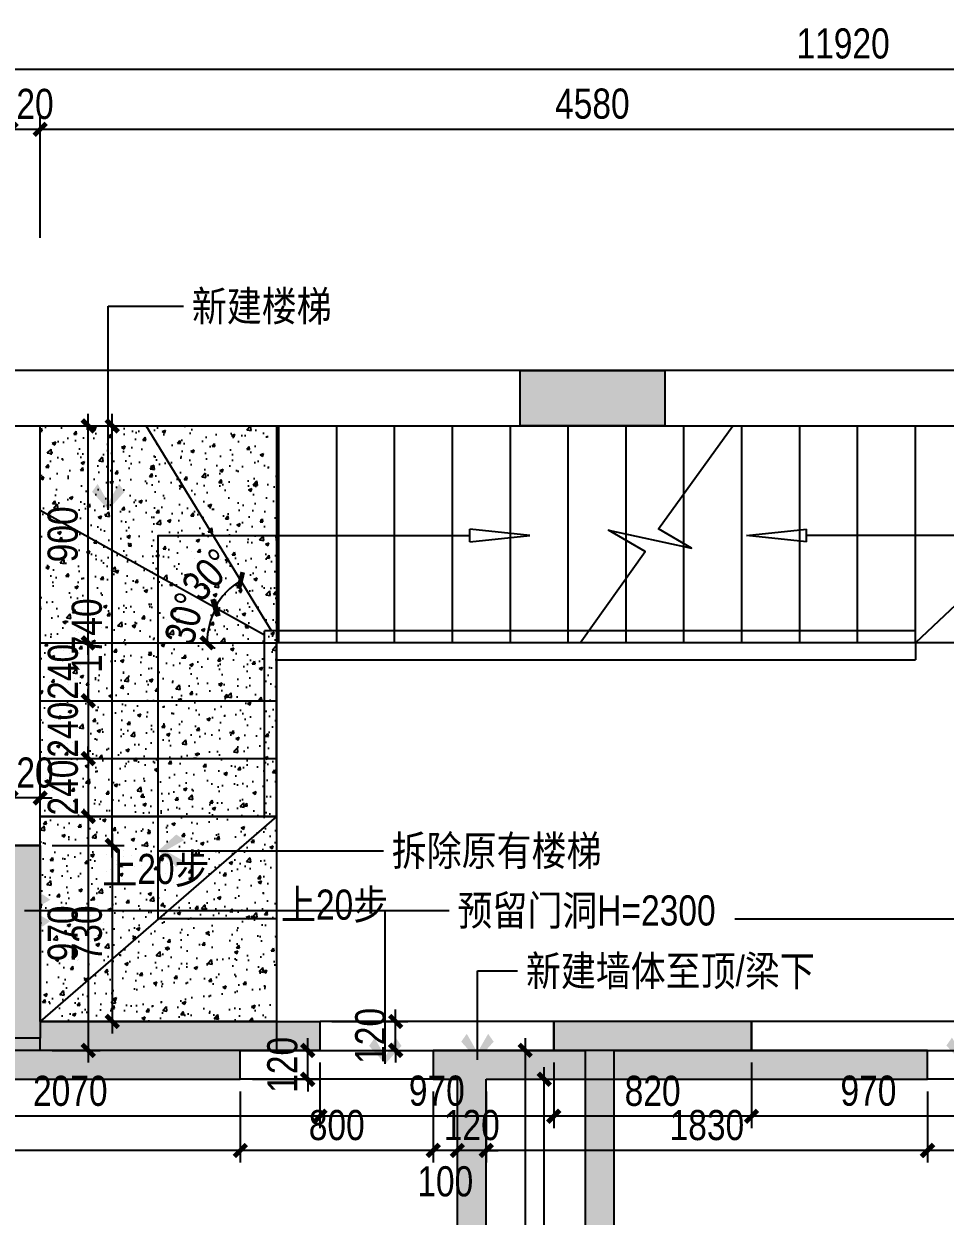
# Model space of a CAD drawing. Extents: x 160245 to 405305, y -111140 to 232735.
# Drawn here: x 370500 to 374321, y 79733 to 84678 of the extents above; entities that cross this region are included whole.
import ezdxf

# ---------------------------------------------------------------- set-up
doc = ezdxf.new("R2010")
doc.units = 0
doc.header["$LTSCALE"] = 10
doc.header["$MEASUREMENT"] = 0
doc.linetypes.add('DASH', pattern=[0.35, 0.25, -0.1])
doc.layers.get('Defpoints').update_dxf_attribs({"color": 229})
for name, color, linetype in [('P-N wall 新建隔墙', 241, 'Continuous'), ('P-N wall 新建隔墙2', 241, 'Continuous'), ('P-O wall 原始墙体', 245, 'Continuous'), ('P-O wall 拆除墙体', 245, 'Continuous'), ('P-o 原建筑尺寸', 8, 'Continuous'), ('P-Stair 楼梯（原建筑设备）', 159, 'Continuous')]:
    doc.layers.add(name, color=color, linetype=linetype)
doc.styles.add('PDC DIM', font='PMingLiU-ExtB.ttf', dxfattribs={"width": 0.85})
doc.dimstyles.new('PDC-A2', dxfattribs={"dimscale": 0, "dimtxt": 2.5, "dimasz": 1, "dimexe": 1, "dimexo": 1, "dimgap": 0.7, "dimtad": 1, "dimdec": 0, "dimtxsty": 'PDC DIM', "dimblk": 'ARCHTICK', "dimcen": 1, "dimdle": 1, "dimclrd": 8, "dimclre": 8, "dimclrt": 9, "dimadec": 0, "dimazin": 0, "dimtfac": 1, "dimtdec": 0, "dimtix": 1, "dimtmove": 2, "dimatfit": 3, "dimldrblk": 'PDC A2 T R', "dimfxl": 10, "dimfxlon": 1, "dimarcsym": 0})
pattern_1 = [(50, (9438.61, 385738.77), (143.452037, -12.550427), [15, -165]), (355, (9438.61, 385738.77), (-27.750267, 150.438427), [12, -132]), (100.451444, (9450.57, 385737.73), (115.70177, 137.888), [12.74804, -140.228422]), (46.1842, (9438.61, 385778.77), (213.448266, -33.103856), [22.5, -247.5]), (96.635635, (9456.4, 385776.01), (186.93239, 194.82372), [19.12207, -210.34275]), (351.184164, (9438.61, 385778.77), (186.93239, 194.82372), [18, -198]), (21, (9458.61, 385768.77), (119.38141, -80.523778), [15, -165]), (326, (9458.61, 385768.77), (48.663066, 145.03001), [12, -132]), (71.451445, (9468.56, 385762.06), (168.044475, 64.50623), [12.74804, -140.228422]), (37.5, (9438.613, 385738.773), (2.431971, 66.578771), [0, -130.4, 0, -134, 0, -132.5]), (7.5, (9438.61, 385738.77), (52.613907, 78.882342), [0, -76.4, 0, -127.4, 0, -50.5]), (327.5, (9394.013, 385738.773), (106.764487, -4.5109743), [0, -50, 0, -156, 0, -207]), (317.5, (9374.01, 385738.77), (116.637234, 20.020996), [0, -65, 0, -103.6, 0, -147])]

# ---------------------------------------------------------------- blocks, each defined once
blk = doc.blocks.new('ggf')
for p, q in [((-151815.7, -293348.9), (-151841.7, -293598.4)), ((-151789.7, -293598.4), (-151815.7, -293348.9)), ((-151789.7, -293598.4), (-151841.7, -293598.4))]:
    blk.add_line(p, q)
blk = doc.blocks.new('_ArchTick')
at = {"color": 0, "linetype": 'ByBlock', "const_width": 0.4}
blk.add_lwpolyline([(-0.5, -0.5), (0.5, 0.5)], dxfattribs=at)
blk = doc.blocks.new('*D1573')
at = {"layer": 'Defpoints', "color": 0}
for p in [(379858.1, 84490.4), (367938.1, 83740.4), (379858.1, 83740.4)]:
    blk.add_point(p, dxfattribs=at)
at = {"layer": 'P-o 原建筑尺寸', "color": 8, "lineweight": -2}
for p, q in [((367938.1, 83990.4), (367938.1, 84540.4)), ((379858.1, 83990.4), (379858.1, 84540.4)), ((367888.1, 84490.4), (379908.1, 84490.4))]:
    blk.add_line(p, q, dxfattribs=at)
at = {"layer": 'P-o 原建筑尺寸', "color": 8, "lineweight": -2, "xscale": 50, "yscale": 50, "zscale": 50, "rotation": 180}
blk.add_blockref('_ArchTick', (367938.1, 84490.4), dxfattribs=at)
at = {"layer": 'P-o 原建筑尺寸', "color": 8, "lineweight": -2, "xscale": 50, "yscale": 50, "zscale": 50}
blk.add_blockref('_ArchTick', (379858.1, 84490.4), dxfattribs=at)
at = {"layer": 'P-o 原建筑尺寸', "color": 9, "insert": (373898.1, 84595.8), "char_height": 125, "attachment_point": 5, "style": 'PDC DIM'}
blk.add_mtext('11920', dxfattribs=at)
blk = doc.blocks.new('PDC A2 T R')
at = {"color": 0, "linetype": 'ByBlock'}
blk.add_line((0, 0), (-2, 0), dxfattribs=at)
for points in [[(-2.147, 0.886), (-1.491, 1.345), (-0.6, 0), (0, 0)], [(-2.147, -0.886), (-1.491, -1.345), (-0.6, 0), (0, 0)]]:
    blk.add_solid(points, dxfattribs=at)
blk = doc.blocks.new('*D1588')
at = {"layer": 'Defpoints', "color": 0}
for p in [(375148.1, 84240.4), (370568.1, 83740.4), (375148.1, 83740.4)]:
    blk.add_point(p, dxfattribs=at)
at = {"layer": 'P-o 原建筑尺寸', "color": 8, "lineweight": -2}
for p, q in [((370568.1, 83790.4), (370568.1, 84290.4)), ((375148.1, 83790.4), (375148.1, 84290.4)), ((370518.1, 84240.4), (375198.1, 84240.4))]:
    blk.add_line(p, q, dxfattribs=at)
at = {"layer": 'P-o 原建筑尺寸', "color": 8, "lineweight": -2, "xscale": 50, "yscale": 50, "zscale": 50, "rotation": 180}
blk.add_blockref('_ArchTick', (370568.1, 84240.4), dxfattribs=at)
at = {"layer": 'P-o 原建筑尺寸', "color": 8, "lineweight": -2, "xscale": 50, "yscale": 50, "zscale": 50}
blk.add_blockref('_ArchTick', (375148.1, 84240.4), dxfattribs=at)
at = {"layer": 'P-o 原建筑尺寸', "color": 9, "insert": (372858.1, 84346.2), "char_height": 125, "attachment_point": 5, "style": 'PDC DIM'}
blk.add_mtext('4580', dxfattribs=at)
blk = doc.blocks.new('*D1589')
at = {"layer": 'Defpoints', "color": 0}
for p in [(370568.1, 84240.4), (370448.1, 83740.4), (370568.1, 83740.4)]:
    blk.add_point(p, dxfattribs=at)
at = {"layer": 'P-o 原建筑尺寸', "color": 8, "lineweight": -2}
for p, q in [((370448.1, 83790.4), (370448.1, 84290.4)), ((370568.1, 83790.4), (370568.1, 84290.4)), ((370448.1, 84240.4), (370398.1, 84240.4)), ((370448.1, 84240.4), (370568.1, 84240.4)), ((370568.1, 84240.4), (370618.1, 84240.4))]:
    blk.add_line(p, q, dxfattribs=at)
at = {"layer": 'P-o 原建筑尺寸', "color": 8, "lineweight": -2, "xscale": 50, "yscale": 50, "zscale": 50}
blk.add_blockref('_ArchTick', (370448.1, 84240.4), dxfattribs=at)
at = {"layer": 'P-o 原建筑尺寸', "color": 8, "lineweight": -2, "xscale": 50, "yscale": 50, "zscale": 50, "rotation": 180}
blk.add_blockref('_ArchTick', (370568.1, 84240.4), dxfattribs=at)
at = {"layer": 'P-o 原建筑尺寸', "color": 9, "insert": (370508.1, 84345), "char_height": 125, "attachment_point": 5, "style": 'PDC DIM'}
blk.add_mtext('120', dxfattribs=at)
blk = doc.blocks.new('*D1647')
at = {"layer": 'Defpoints', "color": 0}
for p in [(370568.1, 83010.4), (370866.9, 83010.4), (370568.1, 81270.4)]:
    blk.add_point(p, dxfattribs=at)
at = {"layer": 'P-O wall 拆除墙体', "color": 8, "lineweight": -2}
for p, q in [((370866.9, 81220.4), (370866.9, 83060.4)), ((370618.1, 83010.4), (370916.9, 83010.4)), ((370618.1, 81270.4), (370916.9, 81270.4))]:
    blk.add_line(p, q, dxfattribs=at)
at = {"layer": 'P-O wall 拆除墙体', "color": 8, "lineweight": -2, "xscale": 50.00000214280067, "yscale": 50.00000214280067, "zscale": 50.00000214280067}
for p, rotation in [((370866.9, 83010.4), 90), ((370866.9, 81270.4), 270)]:
    blk.add_blockref('_ArchTick', p, dxfattribs=dict(at, rotation=rotation))
at = {"layer": 'P-O wall 拆除墙体', "color": 9, "insert": (370762.3, 82140.4), "char_height": 125, "attachment_point": 5, "rotation": 90, "style": 'PDC DIM'}
blk.add_mtext('1740', dxfattribs=at)
blk = doc.blocks.new('*D1648')
at = {"layer": 'Defpoints', "color": 0}
for p in [(370568.1, 81270.4), (370568.1, 80540.4), (370866.9, 80540.4)]:
    blk.add_point(p, dxfattribs=at)
at = {"layer": 'P-O wall 拆除墙体', "color": 8, "lineweight": -2}
for p, q in [((370866.9, 81320.4), (370866.9, 80490.4)), ((370618.1, 81270.4), (370916.9, 81270.4)), ((370618.1, 80540.4), (370916.9, 80540.4))]:
    blk.add_line(p, q, dxfattribs=at)
at = {"layer": 'P-O wall 拆除墙体', "color": 8, "lineweight": -2, "xscale": 50.00000214280067, "yscale": 50.00000214280067, "zscale": 50.00000214280067}
for p, rotation in [((370866.9, 81270.4), 90), ((370866.9, 80540.4), 270)]:
    blk.add_blockref('_ArchTick', p, dxfattribs=dict(at, rotation=rotation))
at = {"layer": 'P-O wall 拆除墙体', "color": 9, "insert": (370762.3, 80905.4), "char_height": 125, "attachment_point": 5, "rotation": 90, "style": 'PDC DIM'}
blk.add_mtext('730', dxfattribs=at)
blk = doc.blocks.new('*D1649')
at = {"layer": 'Defpoints', "color": 0}
for p in [(370448.1, 81467.1), (370448.1, 81270.4), (370568.1, 81270.4)]:
    blk.add_point(p, dxfattribs=at)
at = {"layer": 'P-O wall 拆除墙体', "color": 8, "lineweight": -2}
for p, q in [((370448.1, 81320.4), (370448.1, 81517.1)), ((370568.1, 81320.4), (370568.1, 81517.1)), ((370448.1, 81467.1), (370398.1, 81467.1)), ((370568.1, 81467.1), (370448.1, 81467.1)), ((370568.1, 81467.1), (370618.1, 81467.1))]:
    blk.add_line(p, q, dxfattribs=at)
at = {"layer": 'P-O wall 拆除墙体', "color": 8, "lineweight": -2, "xscale": 50.00000214280067, "yscale": 50.00000214280067, "zscale": 50.00000214280067}
blk.add_blockref('_ArchTick', (370448.1, 81467.1), dxfattribs=at)
at = {"layer": 'P-O wall 拆除墙体', "color": 8, "lineweight": -2, "xscale": 50.00000214280067, "yscale": 50.00000214280067, "zscale": 50.00000214280067, "rotation": 180}
blk.add_blockref('_ArchTick', (370568.1, 81467.1), dxfattribs=at)
at = {"layer": 'P-O wall 拆除墙体', "color": 9, "insert": (370508.1, 81571.7), "char_height": 125, "attachment_point": 5, "style": 'PDC DIM'}
blk.add_mtext('120', dxfattribs=at)
blk = doc.blocks.new('*D1650')
at = {"layer": 'Defpoints', "color": 0}
for p in [(371728.1, 80540.4), (372042.3, 80540.4), (371728.1, 80420.4)]:
    blk.add_point(p, dxfattribs=at)
at = {"layer": 'P-O wall 拆除墙体', "color": 8, "lineweight": -2}
for p, q in [((372042.3, 80540.4), (372042.3, 80590.4)), ((371778.1, 80540.4), (372092.3, 80540.4)), ((372042.3, 80420.4), (372042.3, 80540.4)), ((371778.1, 80420.4), (372092.3, 80420.4)), ((372042.3, 80420.4), (372042.3, 80370.4))]:
    blk.add_line(p, q, dxfattribs=at)
at = {"layer": 'P-O wall 拆除墙体', "color": 8, "lineweight": -2, "xscale": 50.00000214280067, "yscale": 50.00000214280067, "zscale": 50.00000214280067}
for p, rotation in [((372042.3, 80540.4), 270), ((372042.3, 80420.4), 90)]:
    blk.add_blockref('_ArchTick', p, dxfattribs=dict(at, rotation=rotation))
at = {"layer": 'P-O wall 拆除墙体', "color": 9, "insert": (371937.7, 80480.4), "char_height": 125, "attachment_point": 5, "rotation": 90, "style": 'PDC DIM'}
blk.add_mtext('120', dxfattribs=at)
blk = doc.blocks.new('*D1655')
at = {"layer": 'Defpoints', "color": 0}
for p in [(373518.1, 80420.4), (374488.1, 80420.4), (373518.1, 80147.1)]:
    blk.add_point(p, dxfattribs=at)
at = {"layer": 'P-O wall 拆除墙体', "color": 8, "lineweight": -2}
for p, q in [((373518.1, 80370.4), (373518.1, 80097.1)), ((374488.1, 80370.4), (374488.1, 80097.1)), ((374538.1, 80147.1), (373468.1, 80147.1))]:
    blk.add_line(p, q, dxfattribs=at)
at = {"layer": 'P-O wall 拆除墙体', "color": 8, "lineweight": -2, "xscale": 50.00000214280067, "yscale": 50.00000214280067, "zscale": 50.00000214280067, "rotation": 180}
blk.add_blockref('_ArchTick', (373518.1, 80147.1), dxfattribs=at)
at = {"layer": 'P-O wall 拆除墙体', "color": 8, "lineweight": -2, "xscale": 50.00000214280067, "yscale": 50.00000214280067, "zscale": 50.00000214280067}
blk.add_blockref('_ArchTick', (374488.1, 80147.1), dxfattribs=at)
at = {"layer": 'P-O wall 拆除墙体', "color": 9, "insert": (374003.1, 80252.5), "char_height": 125, "attachment_point": 5, "style": 'PDC DIM'}
blk.add_mtext('970', dxfattribs=at)
blk = doc.blocks.new('*D1656')
at = {"layer": 'Defpoints', "color": 0}
for p in [(372698.1, 80420.4), (373518.1, 80420.4), (372698.1, 80147.1)]:
    blk.add_point(p, dxfattribs=at)
at = {"layer": 'P-O wall 拆除墙体', "color": 8, "lineweight": -2}
for p, q in [((372698.1, 80370.4), (372698.1, 80097.1)), ((373518.1, 80370.4), (373518.1, 80097.1)), ((373568.1, 80147.1), (372648.1, 80147.1))]:
    blk.add_line(p, q, dxfattribs=at)
at = {"layer": 'P-O wall 拆除墙体', "color": 8, "lineweight": -2, "xscale": 50.00000214280067, "yscale": 50.00000214280067, "zscale": 50.00000214280067, "rotation": 180}
blk.add_blockref('_ArchTick', (372698.1, 80147.1), dxfattribs=at)
at = {"layer": 'P-O wall 拆除墙体', "color": 8, "lineweight": -2, "xscale": 50.00000214280067, "yscale": 50.00000214280067, "zscale": 50.00000214280067}
blk.add_blockref('_ArchTick', (373518.1, 80147.1), dxfattribs=at)
at = {"layer": 'P-O wall 拆除墙体', "color": 9, "insert": (373108.1, 80251.7), "char_height": 125, "attachment_point": 5, "style": 'PDC DIM'}
blk.add_mtext('820', dxfattribs=at)
blk = doc.blocks.new('*D1657')
at = {"layer": 'Defpoints', "color": 0}
for p in [(371728.1, 80420.4), (372698.1, 80420.4), (371728.1, 80147.1)]:
    blk.add_point(p, dxfattribs=at)
at = {"layer": 'P-O wall 拆除墙体', "color": 8, "lineweight": -2}
for p, q in [((371728.1, 80370.4), (371728.1, 80097.1)), ((372698.1, 80370.4), (372698.1, 80097.1)), ((372748.1, 80147.1), (371678.1, 80147.1))]:
    blk.add_line(p, q, dxfattribs=at)
at = {"layer": 'P-O wall 拆除墙体', "color": 8, "lineweight": -2, "xscale": 50.00000214280067, "yscale": 50.00000214280067, "zscale": 50.00000214280067, "rotation": 180}
blk.add_blockref('_ArchTick', (371728.1, 80147.1), dxfattribs=at)
at = {"layer": 'P-O wall 拆除墙体', "color": 8, "lineweight": -2, "xscale": 50.00000214280067, "yscale": 50.00000214280067, "zscale": 50.00000214280067}
blk.add_blockref('_ArchTick', (372698.1, 80147.1), dxfattribs=at)
at = {"layer": 'P-O wall 拆除墙体', "color": 9, "insert": (372213.1, 80252.5), "char_height": 125, "attachment_point": 5, "style": 'PDC DIM'}
blk.add_mtext('970', dxfattribs=at)
blk = doc.blocks.new('*D1658')
at = {"layer": 'Defpoints', "color": 0}
for p in [(369658.1, 80420.4), (371728.1, 80420.4), (369658.1, 80147.1)]:
    blk.add_point(p, dxfattribs=at)
at = {"layer": 'P-O wall 拆除墙体', "color": 8, "lineweight": -2}
for p, q in [((369658.1, 80370.4), (369658.1, 80097.1)), ((371728.1, 80370.4), (371728.1, 80097.1)), ((371778.1, 80147.1), (369608.1, 80147.1))]:
    blk.add_line(p, q, dxfattribs=at)
at = {"layer": 'P-O wall 拆除墙体', "color": 8, "lineweight": -2, "xscale": 50.00000214280067, "yscale": 50.00000214280067, "zscale": 50.00000214280067, "rotation": 180}
blk.add_blockref('_ArchTick', (369658.1, 80147.1), dxfattribs=at)
at = {"layer": 'P-O wall 拆除墙体', "color": 8, "lineweight": -2, "xscale": 50.00000214280067, "yscale": 50.00000214280067, "zscale": 50.00000214280067}
blk.add_blockref('_ArchTick', (371728.1, 80147.1), dxfattribs=at)
at = {"layer": 'P-O wall 拆除墙体', "color": 9, "insert": (370693.1, 80251.7), "char_height": 125, "attachment_point": 5, "style": 'PDC DIM'}
blk.add_mtext('2070', dxfattribs=at)
blk = doc.blocks.new('*D1661')
at = {"layer": 'Defpoints', "color": 0}
for p in [(372828.1, 80420.4), (372579.6, 77240.4), (372828.1, 77240.4)]:
    blk.add_point(p, dxfattribs=at)
at = {"layer": 'P-O wall 拆除墙体', "color": 8, "lineweight": -2}
for p, q in [((372579.6, 80470.4), (372579.6, 77190.4)), ((372778.1, 80420.4), (372529.6, 80420.4)), ((372778.1, 77240.4), (372529.6, 77240.4))]:
    blk.add_line(p, q, dxfattribs=at)
at = {"layer": 'P-O wall 拆除墙体', "color": 8, "lineweight": -2, "xscale": 50.00000214280067, "yscale": 50.00000214280067, "zscale": 50.00000214280067}
for p, rotation in [((372579.6, 80420.4), 90), ((372579.6, 77240.4), 270)]:
    blk.add_blockref('_ArchTick', p, dxfattribs=dict(at, rotation=rotation))
at = {"layer": 'P-O wall 拆除墙体', "color": 9, "insert": (372475, 78830.4), "char_height": 125, "attachment_point": 5, "rotation": 90, "style": 'PDC DIM'}
blk.add_mtext('3180', dxfattribs=at)
blk = doc.blocks.new('*D1722')
at = {"layer": 'Defpoints', "color": 0}
for p in [(374248.1, 80300.4), (375048.1, 80300.4), (374248.1, 80005.2)]:
    blk.add_point(p, dxfattribs=at)
at = {"layer": 'P-N wall 新建隔墙2', "color": 8, "lineweight": -2}
for p, q in [((374248.1, 80250.4), (374248.1, 79955.2)), ((375048.1, 80250.4), (375048.1, 79955.2)), ((375098.1, 80005.2), (374198.1, 80005.2))]:
    blk.add_line(p, q, dxfattribs=at)
at = {"layer": 'P-N wall 新建隔墙2', "color": 8, "lineweight": -2, "xscale": 50.00000214280067, "yscale": 50.00000214280067, "zscale": 50.00000214280067, "rotation": 180}
blk.add_blockref('_ArchTick', (374248.1, 80005.2), dxfattribs=at)
at = {"layer": 'P-N wall 新建隔墙2', "color": 8, "lineweight": -2, "xscale": 50.00000214280067, "yscale": 50.00000214280067, "zscale": 50.00000214280067}
blk.add_blockref('_ArchTick', (375048.1, 80005.2), dxfattribs=at)
at = {"layer": 'P-N wall 新建隔墙2', "color": 9, "insert": (374648.1, 80109.8), "char_height": 125, "attachment_point": 5, "style": 'PDC DIM'}
blk.add_mtext('800', dxfattribs=at)
blk = doc.blocks.new('*D1723')
at = {"layer": 'Defpoints', "color": 0}
for p in [(372418.1, 80300.4), (374248.1, 80300.4), (372418.1, 80005.2)]:
    blk.add_point(p, dxfattribs=at)
at = {"layer": 'P-N wall 新建隔墙2', "color": 8, "lineweight": -2}
for p, q in [((372418.1, 80250.4), (372418.1, 79955.2)), ((374248.1, 80250.4), (374248.1, 79955.2)), ((374298.1, 80005.2), (372368.1, 80005.2))]:
    blk.add_line(p, q, dxfattribs=at)
at = {"layer": 'P-N wall 新建隔墙2', "color": 8, "lineweight": -2, "xscale": 50.00000214280067, "yscale": 50.00000214280067, "zscale": 50.00000214280067, "rotation": 180}
blk.add_blockref('_ArchTick', (372418.1, 80005.2), dxfattribs=at)
at = {"layer": 'P-N wall 新建隔墙2', "color": 8, "lineweight": -2, "xscale": 50.00000214280067, "yscale": 50.00000214280067, "zscale": 50.00000214280067}
blk.add_blockref('_ArchTick', (374248.1, 80005.2), dxfattribs=at)
at = {"layer": 'P-N wall 新建隔墙2', "color": 9, "insert": (373333.1, 80109.8), "char_height": 125, "attachment_point": 5, "style": 'PDC DIM'}
blk.add_mtext('1830', dxfattribs=at)
blk = doc.blocks.new('*D1724')
at = {"layer": 'Defpoints', "color": 0}
for p in [(372298.1, 80300.4), (372418.1, 80300.4), (372298.1, 80005.2)]:
    blk.add_point(p, dxfattribs=at)
at = {"layer": 'P-N wall 新建隔墙2', "color": 8, "lineweight": -2}
for p, q in [((372298.1, 80250.4), (372298.1, 79955.2)), ((372418.1, 80250.4), (372418.1, 79955.2)), ((372298.1, 80005.2), (372248.1, 80005.2)), ((372418.1, 80005.2), (372298.1, 80005.2)), ((372418.1, 80005.2), (372468.1, 80005.2))]:
    blk.add_line(p, q, dxfattribs=at)
at = {"layer": 'P-N wall 新建隔墙2', "color": 8, "lineweight": -2, "xscale": 50.00000214280067, "yscale": 50.00000214280067, "zscale": 50.00000214280067}
blk.add_blockref('_ArchTick', (372298.1, 80005.2), dxfattribs=at)
at = {"layer": 'P-N wall 新建隔墙2', "color": 8, "lineweight": -2, "xscale": 50.00000214280067, "yscale": 50.00000214280067, "zscale": 50.00000214280067, "rotation": 180}
blk.add_blockref('_ArchTick', (372418.1, 80005.2), dxfattribs=at)
at = {"layer": 'P-N wall 新建隔墙2', "color": 9, "insert": (372358.1, 80109.8), "char_height": 125, "attachment_point": 5, "style": 'PDC DIM'}
blk.add_mtext('120', dxfattribs=at)
blk = doc.blocks.new('*D1725')
at = {"layer": 'Defpoints', "color": 0}
for p in [(372198.1, 80300.4), (372298.1, 80300.4), (372198.1, 80005.2)]:
    blk.add_point(p, dxfattribs=at)
at = {"layer": 'P-N wall 新建隔墙2', "color": 8, "lineweight": -2}
for p, q in [((372198.1, 80250.4), (372198.1, 79955.2)), ((372298.1, 80250.4), (372298.1, 79955.2)), ((372348.1, 80005.2), (372148.1, 80005.2))]:
    blk.add_line(p, q, dxfattribs=at)
at = {"layer": 'P-N wall 新建隔墙2', "color": 8, "lineweight": -2, "xscale": 50.00000214280067, "yscale": 50.00000214280067, "zscale": 50.00000214280067, "rotation": 180}
blk.add_blockref('_ArchTick', (372198.1, 80005.2), dxfattribs=at)
at = {"layer": 'P-N wall 新建隔墙2', "color": 8, "lineweight": -2, "xscale": 50.00000214280067, "yscale": 50.00000214280067, "zscale": 50.00000214280067}
blk.add_blockref('_ArchTick', (372298.1, 80005.2), dxfattribs=at)
at = {"layer": 'P-N wall 新建隔墙2', "color": 9, "insert": (372248.1, 79876.4), "char_height": 125, "attachment_point": 5, "style": 'PDC DIM'}
blk.add_mtext('100', dxfattribs=at)
blk = doc.blocks.new('*D1726')
at = {"layer": 'Defpoints', "color": 0}
for p in [(371398.1, 80300.4), (372198.1, 80300.4), (371398.1, 80005.2)]:
    blk.add_point(p, dxfattribs=at)
at = {"layer": 'P-N wall 新建隔墙2', "color": 8, "lineweight": -2}
for p, q in [((371398.1, 80250.4), (371398.1, 79955.2)), ((372198.1, 80250.4), (372198.1, 79955.2)), ((372248.1, 80005.2), (371348.1, 80005.2))]:
    blk.add_line(p, q, dxfattribs=at)
at = {"layer": 'P-N wall 新建隔墙2', "color": 8, "lineweight": -2, "xscale": 50.00000214280067, "yscale": 50.00000214280067, "zscale": 50.00000214280067, "rotation": 180}
blk.add_blockref('_ArchTick', (371398.1, 80005.2), dxfattribs=at)
at = {"layer": 'P-N wall 新建隔墙2', "color": 8, "lineweight": -2, "xscale": 50.00000214280067, "yscale": 50.00000214280067, "zscale": 50.00000214280067}
blk.add_blockref('_ArchTick', (372198.1, 80005.2), dxfattribs=at)
at = {"layer": 'P-N wall 新建隔墙2', "color": 9, "insert": (371798.1, 80109.8), "char_height": 125, "attachment_point": 5, "style": 'PDC DIM'}
blk.add_mtext('800', dxfattribs=at)
blk = doc.blocks.new('*D1727')
at = {"layer": 'Defpoints', "color": 0}
for p in [(368678.1, 80300.4), (371398.1, 80300.4), (368678.1, 80005.2)]:
    blk.add_point(p, dxfattribs=at)
at = {"layer": 'P-N wall 新建隔墙2', "color": 8, "lineweight": -2}
for p, q in [((368678.1, 80250.4), (368678.1, 79955.2)), ((371398.1, 80250.4), (371398.1, 79955.2)), ((371448.1, 80005.2), (368628.1, 80005.2))]:
    blk.add_line(p, q, dxfattribs=at)
at = {"layer": 'P-N wall 新建隔墙2', "color": 8, "lineweight": -2, "xscale": 50.00000214280067, "yscale": 50.00000214280067, "zscale": 50.00000214280067, "rotation": 180}
blk.add_blockref('_ArchTick', (368678.1, 80005.2), dxfattribs=at)
at = {"layer": 'P-N wall 新建隔墙2', "color": 8, "lineweight": -2, "xscale": 50.00000214280067, "yscale": 50.00000214280067, "zscale": 50.00000214280067}
blk.add_blockref('_ArchTick', (371398.1, 80005.2), dxfattribs=at)
at = {"layer": 'P-N wall 新建隔墙2', "color": 9, "insert": (370038.1, 80109.8), "char_height": 125, "attachment_point": 5, "style": 'PDC DIM'}
blk.add_mtext('2720', dxfattribs=at)
blk = doc.blocks.new('*D1728')
at = {"layer": 'Defpoints', "color": 0}
for p in [(372418.1, 80300.4), (372658.5, 80300.4), (372418.1, 77240.4)]:
    blk.add_point(p, dxfattribs=at)
at = {"layer": 'P-N wall 新建隔墙2', "color": 8, "lineweight": -2}
for p, q in [((372658.5, 77190.4), (372658.5, 80350.4)), ((372468.1, 80300.4), (372708.5, 80300.4)), ((372468.1, 77240.4), (372708.5, 77240.4))]:
    blk.add_line(p, q, dxfattribs=at)
at = {"layer": 'P-N wall 新建隔墙2', "color": 8, "lineweight": -2, "xscale": 50.00000214280067, "yscale": 50.00000214280067, "zscale": 50.00000214280067}
for p, rotation in [((372658.5, 80300.4), 90), ((372658.5, 77240.4), 270)]:
    blk.add_blockref('_ArchTick', p, dxfattribs=dict(at, rotation=rotation))
at = {"layer": 'P-N wall 新建隔墙2', "color": 9, "insert": (372553.1, 78770.4), "char_height": 125, "attachment_point": 5, "rotation": 90, "style": 'PDC DIM'}
blk.add_mtext('3060', dxfattribs=at)
blk = doc.blocks.new('*D1729')
at = {"layer": 'Defpoints', "color": 0}
for p in [(371398.1, 80420.4), (371677.6, 80420.4), (371398.1, 80300.4)]:
    blk.add_point(p, dxfattribs=at)
at = {"layer": 'P-N wall 新建隔墙2', "color": 8, "lineweight": -2}
for p, q in [((371677.6, 80420.4), (371677.6, 80470.4)), ((371448.1, 80420.4), (371727.6, 80420.4)), ((371677.6, 80300.4), (371677.6, 80420.4)), ((371448.1, 80300.4), (371727.6, 80300.4)), ((371677.6, 80300.4), (371677.6, 80250.4))]:
    blk.add_line(p, q, dxfattribs=at)
at = {"layer": 'P-N wall 新建隔墙2', "color": 8, "lineweight": -2, "xscale": 50.00000214280067, "yscale": 50.00000214280067, "zscale": 50.00000214280067}
for p, rotation in [((371677.6, 80420.4), 270), ((371677.6, 80300.4), 90)]:
    blk.add_blockref('_ArchTick', p, dxfattribs=dict(at, rotation=rotation))
at = {"layer": 'P-N wall 新建隔墙2', "color": 9, "insert": (371573, 80360.4), "char_height": 125, "attachment_point": 5, "rotation": 90, "style": 'PDC DIM'}
blk.add_mtext('120', dxfattribs=at)
blk = doc.blocks.new('*D1767')
at = {"layer": 'Defpoints', "color": 0}
for p in [(370568.1, 83010.4), (370767.6, 83010.4), (370568.1, 82110.4)]:
    blk.add_point(p, dxfattribs=at)
at = {"layer": 'P-N wall 新建隔墙2', "color": 8, "lineweight": -2}
for p, q in [((370767.6, 82060.4), (370767.6, 83060.4)), ((370618.1, 83010.4), (370817.6, 83010.4)), ((370618.1, 82110.4), (370817.6, 82110.4))]:
    blk.add_line(p, q, dxfattribs=at)
at = {"layer": 'P-N wall 新建隔墙2', "color": 8, "lineweight": -2, "xscale": 50.00000214280067, "yscale": 50.00000214280067, "zscale": 50.00000214280067}
for p, rotation in [((370767.6, 83010.4), 90), ((370767.6, 82110.4), 270)]:
    blk.add_blockref('_ArchTick', p, dxfattribs=dict(at, rotation=rotation))
at = {"layer": 'P-N wall 新建隔墙2', "color": 9, "insert": (370662.2, 82560.4), "char_height": 125, "attachment_point": 5, "rotation": 90, "style": 'PDC DIM'}
blk.add_mtext('900', dxfattribs=at)
blk = doc.blocks.new('*D1768')
at = {"layer": 'Defpoints', "color": 0}
for p in [(370568.1, 82110.4), (370568.1, 81870.4), (370767.6, 81870.4)]:
    blk.add_point(p, dxfattribs=at)
at = {"layer": 'P-N wall 新建隔墙2', "color": 8, "lineweight": -2}
for p, q in [((370767.6, 82110.4), (370767.6, 82160.4)), ((370618.1, 82110.4), (370817.6, 82110.4)), ((370767.6, 82110.4), (370767.6, 81870.4)), ((370618.1, 81870.4), (370817.6, 81870.4)), ((370767.6, 81870.4), (370767.6, 81820.4))]:
    blk.add_line(p, q, dxfattribs=at)
at = {"layer": 'P-N wall 新建隔墙2', "color": 8, "lineweight": -2, "xscale": 50.00000214280067, "yscale": 50.00000214280067, "zscale": 50.00000214280067}
for p, rotation in [((370767.6, 82110.4), 270), ((370767.6, 81870.4), 90)]:
    blk.add_blockref('_ArchTick', p, dxfattribs=dict(at, rotation=rotation))
at = {"layer": 'P-N wall 新建隔墙2', "color": 9, "insert": (370663, 81990.4), "char_height": 125, "attachment_point": 5, "rotation": 90, "style": 'PDC DIM'}
blk.add_mtext('240', dxfattribs=at)
blk = doc.blocks.new('*D1769')
at = {"layer": 'Defpoints', "color": 0}
for p in [(370568.1, 81870.4), (370568.1, 81630.4), (370767.6, 81630.4)]:
    blk.add_point(p, dxfattribs=at)
at = {"layer": 'P-N wall 新建隔墙2', "color": 8, "lineweight": -2}
for p, q in [((370767.6, 81870.4), (370767.6, 81920.4)), ((370618.1, 81870.4), (370817.6, 81870.4)), ((370767.6, 81870.4), (370767.6, 81630.4)), ((370618.1, 81630.4), (370817.6, 81630.4)), ((370767.6, 81630.4), (370767.6, 81580.4))]:
    blk.add_line(p, q, dxfattribs=at)
at = {"layer": 'P-N wall 新建隔墙2', "color": 8, "lineweight": -2, "xscale": 50.00000214280067, "yscale": 50.00000214280067, "zscale": 50.00000214280067}
for p, rotation in [((370767.6, 81870.4), 270), ((370767.6, 81630.4), 90)]:
    blk.add_blockref('_ArchTick', p, dxfattribs=dict(at, rotation=rotation))
at = {"layer": 'P-N wall 新建隔墙2', "color": 9, "insert": (370663, 81750.4), "char_height": 125, "attachment_point": 5, "rotation": 90, "style": 'PDC DIM'}
blk.add_mtext('240', dxfattribs=at)
blk = doc.blocks.new('*D1770')
at = {"layer": 'Defpoints', "color": 0}
for p in [(370568.1, 81630.4), (370568.1, 81390.4), (370767.6, 81390.4)]:
    blk.add_point(p, dxfattribs=at)
at = {"layer": 'P-N wall 新建隔墙2', "color": 8, "lineweight": -2}
for p, q in [((370767.6, 81630.4), (370767.6, 81680.4)), ((370618.1, 81630.4), (370817.6, 81630.4)), ((370767.6, 81630.4), (370767.6, 81390.4)), ((370618.1, 81390.4), (370817.6, 81390.4)), ((370767.6, 81390.4), (370767.6, 81340.4))]:
    blk.add_line(p, q, dxfattribs=at)
at = {"layer": 'P-N wall 新建隔墙2', "color": 8, "lineweight": -2, "xscale": 50.00000214280067, "yscale": 50.00000214280067, "zscale": 50.00000214280067}
for p, rotation in [((370767.6, 81630.4), 270), ((370767.6, 81390.4), 90)]:
    blk.add_blockref('_ArchTick', p, dxfattribs=dict(at, rotation=rotation))
at = {"layer": 'P-N wall 新建隔墙2', "color": 9, "insert": (370663, 81510.4), "char_height": 125, "attachment_point": 5, "rotation": 90, "style": 'PDC DIM'}
blk.add_mtext('240', dxfattribs=at)
blk = doc.blocks.new('*D1771')
at = {"layer": 'Defpoints', "color": 0}
for p in [(370568.1, 81390.4), (370568.1, 80420.4), (370767.6, 80420.4)]:
    blk.add_point(p, dxfattribs=at)
at = {"layer": 'P-N wall 新建隔墙2', "color": 8, "lineweight": -2}
for p, q in [((370767.6, 81440.4), (370767.6, 80370.4)), ((370618.1, 81390.4), (370817.6, 81390.4)), ((370618.1, 80420.4), (370817.6, 80420.4))]:
    blk.add_line(p, q, dxfattribs=at)
at = {"layer": 'P-N wall 新建隔墙2', "color": 8, "lineweight": -2, "xscale": 50.00000214280067, "yscale": 50.00000214280067, "zscale": 50.00000214280067}
for p, rotation in [((370767.6, 81390.4), 90), ((370767.6, 80420.4), 270)]:
    blk.add_blockref('_ArchTick', p, dxfattribs=dict(at, rotation=rotation))
at = {"layer": 'P-N wall 新建隔墙2', "color": 9, "insert": (370662.2, 80905.4), "char_height": 125, "attachment_point": 5, "rotation": 90, "style": 'PDC DIM'}
blk.add_mtext('970', dxfattribs=at)
blk = doc.blocks.new('*D1772')
at = {"layer": 'Defpoints', "color": 0}
for p in [(371008.1, 83010.4), (370568.1, 82660.4), (371358, 82338.4), (371498.1, 82143.7), (371527.4, 82160.5)]:
    blk.add_point(p, dxfattribs=at)
at = {"layer": 'P-N wall 新建隔墙2', "color": 8, "lineweight": -2}
blk.add_arc((371558.1, 82110.4), 303.4, 121.4296, 150.9454, dxfattribs=at)
at = {"layer": 'P-N wall 新建隔墙2', "color": 8, "lineweight": -2, "xscale": 50.00000214280067, "yscale": 50.00000214280067, "zscale": 50.00000214280067}
for p, rotation in [((371399.9, 82369.3), 31.42956561483543), ((371292.9, 82257.7), 240.9453959009206)]:
    blk.add_blockref('_ArchTick', p, dxfattribs=dict(at, rotation=rotation))
at = {"layer": 'P-N wall 新建隔墙2', "color": 9, "insert": (371263.7, 82392.8), "char_height": 125, "attachment_point": 5, "rotation": 46.1875, "style": 'PDC DIM'}
blk.add_mtext('30°', dxfattribs=at)
blk = doc.blocks.new('*D1773')
at = {"layer": 'Defpoints', "color": 0}
for p in [(370568.1, 82660.4), (371277.1, 82209.2), (371498.1, 82143.7), (370568.1, 82110.4), (371498.1, 82110.4)]:
    blk.add_point(p, dxfattribs=at)
at = {"layer": 'P-N wall 新建隔墙2', "color": 8, "lineweight": -2}
blk.add_arc((371558.1, 82110.4), 297.9, 150.9454, 180, dxfattribs=at)
at = {"layer": 'P-N wall 新建隔墙2', "color": 8, "lineweight": -2, "xscale": 50.00000214280067, "yscale": 50.00000214280067, "zscale": 50.00000214280067}
for p, rotation in [((371297.7, 82255.1), 60.94539590091869), ((371260.2, 82110.4), 270.000000000001)]:
    blk.add_blockref('_ArchTick', p, dxfattribs=dict(at, rotation=rotation))
at = {"layer": 'P-N wall 新建隔墙2', "color": 9, "insert": (371168.5, 82211.3), "char_height": 125, "attachment_point": 5, "rotation": 75.4727, "style": 'PDC DIM'}
blk.add_mtext('30°', dxfattribs=at)

msp = doc.modelspace()

# ---------------------------------------------------------------- hatches: boundary and pattern name
at = {"layer": 'P-N wall 新建隔墙'}
h = msp.add_hatch(dxfattribs=at)
h.set_pattern_fill('AR-B816', color=250, scale=5)
h.set_pattern_definition([(0, (9438.613, 385738.773), (0, 40), []), (90, (9438.613, 385738.773), (-40, 40), [40, -40])])
h.paths.add_polyline_path([(372418.1, 80300.4), (374248.1, 80300.4), (374248.1, 80420.4), (372198.1, 80420.4), (372198.1, 80300.4), (372298.1, 80300.4), (372298.1, 77240.4), (372418.1, 77240.4)])
h.paths.add_polyline_path([(368678.1, 80300.4), (371398.1, 80300.4), (371398.1, 80420.4), (370568.1, 80420.4), (370568.1, 80470.4), (370448.1, 80470.4), (370448.1, 80420.4), (368678.1, 80420.4)])
h.paths.add_polyline_path([(375988.1, 78730.4), (375988.1, 80420.4), (375388.1, 80420.4), (375388.1, 80520.4), (375148.1, 80520.4), (375148.1, 80420.4), (375048.1, 80420.4), (375048.1, 80300.4), (375868.1, 80300.4), (375868.1, 78730.4)])
at = {"layer": 'P-N wall 新建隔墙2'}
h = msp.add_hatch(dxfattribs=at)
h.set_pattern_fill('AR-CONC', color=250, scale=20)
h.set_pattern_definition(pattern_1)
h.paths.add_polyline_path([(371548.1, 81390.4), (370568.1, 81390.4), (370568.1, 83010.4), (371548.1, 83010.4)])
at = {"layer": 'P-O wall 原始墙体'}
msp.add_hatch(color=256, dxfattribs=at).paths.add_polyline_path([(373158.1, 83240.4), (372558.1, 83240.4), (372558.1, 83010.4), (373158.1, 83010.4)])
at = {"layer": 'P-O wall 拆除墙体'}
h = msp.add_hatch(dxfattribs=at)
h.set_pattern_fill('AR-CONC', color=250, scale=20)
h.set_pattern_definition(pattern_1)
h.paths.add_polyline_path([(371548.1, 80540.4), (370568.1, 80540.4), (370568.1, 83010.4), (371548.1, 83010.4)])
h = msp.add_hatch(dxfattribs=at)
h.set_pattern_fill('ZIGZAG', color=250, scale=200)
h.set_pattern_definition([(0, (9438.613, 385738.773), (25, 25), [25, -25]), (90, (9463.613, 385738.773), (-25, 25), [25, -25])])
h.paths.add_polyline_path([(370568.1, 80540.4), (370568.1, 81270.4), (370448.1, 81270.4), (370448.1, 80540.4), (369658.1, 80540.4), (369658.1, 80420.4), (371728.1, 80420.4), (371728.1, 80540.4)])
h.paths.add_polyline_path([(368678.1, 80540.4), (368678.1, 80420.4), (368778.1, 80420.4), (368778.1, 80540.4)])
h.paths.add_polyline_path([(372948.1, 80420.4), (373518.1, 80420.4), (373518.1, 80540.4), (372698.1, 80540.4), (372698.1, 80420.4), (372828.1, 80420.4), (372828.1, 77240.4), (372948.1, 77240.4), (372948.1, 79230.4), (373468.1, 79230.4), (373468.1, 79350.4), (372948.1, 79350.4)])
h.paths.add_polyline_path([(375118.1, 79230.4), (375118.1, 78730.4), (375358.1, 78730.4), (375358.1, 79350.4), (374338.1, 79350.4), (374338.1, 79230.4)])
h.paths.add_polyline_path([(375148.1, 80540.4), (374488.1, 80540.4), (374488.1, 80420.4), (375388.1, 80420.4), (375388.1, 81320.4), (375148.1, 81320.4)])

# ---------------------------------------------------------------- linework, layer by layer
at = {"layer": 'P-N wall 新建隔墙2', "color": 8}
for p, q in [((371527.4, 82160.5), (371008.1, 83010.4)), ((370568.1, 82660.4), (371498.1, 82143.7)), ((371498.1, 81390.4), (371498.1, 82160.4)), ((370568.1, 82110.4), (371498.1, 82110.4)), ((371548.1, 81390.4), (371548.1, 82110.4)), ((370568.1, 81870.4), (371498.1, 81870.4)), ((370568.1, 81630.4), (371498.1, 81630.4)), ((370568.1, 81390.4), (371498.1, 81390.4)), ((371498.1, 81390.4), (371548.1, 81390.4))]:
    msp.add_line(p, q, dxfattribs=at)
at = {"layer": 'P-N wall 新建隔墙2', "color": 147}
msp.add_line((371548.1, 80540.4), (371548.1, 80420.4), dxfattribs=at)
at = {"layer": 'P-N wall 新建隔墙2'}
msp.add_lwpolyline([(371548.1, 81390.4), (370568.1, 81390.4), (370568.1, 83010.4), (371548.1, 83010.4)], close=True, dxfattribs=at)
at = {"layer": 'P-N wall 新建隔墙2', "color": 8}
msp.add_lwpolyline([(371058.1, 81390.4), (371058.1, 82556), (372349.9, 82556)], dxfattribs=at)
at = {"layer": 'P-N wall 新建隔墙2', "linetype": 'DASH'}
for points in [[(370568.1, 80470.4), (370448.1, 80470.4), (370448.1, 81270.4), (370568.1, 81270.4)], [(372198.1, 80300.4), (371398.1, 80300.4), (371398.1, 80420.4), (372198.1, 80420.4)], [(375048.1, 80300.4), (374248.1, 80300.4), (374248.1, 80420.4), (375048.1, 80420.4)]]:
    msp.add_lwpolyline(points, close=True, dxfattribs=at)
at = {"layer": 'P-N wall 新建隔墙2'}
for points in [[(368678.1, 80300.4), (371398.1, 80300.4), (371398.1, 80420.4), (370568.1, 80420.4), (370568.1, 80470.4), (370448.1, 80470.4), (370448.1, 80420.4), (368678.1, 80420.4), (368678.1, 80300.4)], [(372418.1, 80300.4), (374248.1, 80300.4), (374248.1, 80420.4), (372198.1, 80420.4), (372198.1, 80300.4), (372298.1, 80300.4), (372298.1, 77240.4), (372418.1, 77240.4), (372418.1, 80300.4)]]:
    msp.add_lwpolyline(points, dxfattribs=at)
at = {"layer": 'P-O wall 原始墙体'}
for p, q in [((379858.1, 83240.4), (367938.1, 83240.4)), ((368178.1, 83010.4), (375148.1, 83010.4)), ((370568.1, 81270.4), (370568.1, 83010.4)), ((370568.1, 81270.4), (370448.1, 81270.4))]:
    msp.add_line(p, q, dxfattribs=at)
msp.add_lwpolyline([(372558.1, 83240.4), (373158.1, 83240.4), (373158.1, 83010.4), (372558.1, 83010.4)], close=True, dxfattribs=at)
at = {"layer": 'P-O wall 拆除墙体', "color": 8}
for p, q in [((370568.1, 82110.4), (371548.1, 82110.4)), ((371548.1, 81390.4), (371548.1, 82110.4)), ((370568.1, 81870.4), (371548.1, 81870.4)), ((370568.1, 81630.4), (371548.1, 81630.4)), ((370568.1, 81390.4), (371548.1, 81390.4)), ((371548.1, 81390.4), (370568.1, 80540.4)), ((371548.1, 81390.4), (371548.1, 80540.4))]:
    msp.add_line(p, q, dxfattribs=at)
at = {"layer": 'P-O wall 拆除墙体'}
for p, q in [((370568.1, 80540.4), (370568.1, 81270.4)), ((370568.1, 80540.4), (371728.1, 80540.4)), ((371728.1, 80540.4), (371728.1, 80420.4)), ((373518.1, 80540.4), (372698.1, 80540.4)), ((372698.1, 80540.4), (372698.1, 80420.4)), ((373518.1, 80420.4), (373518.1, 80540.4)), ((371728.1, 80420.4), (369658.1, 80420.4)), ((372698.1, 80420.4), (372828.1, 80420.4)), ((372828.1, 80420.4), (372828.1, 77240.4)), ((372948.1, 79350.4), (372948.1, 80420.4)), ((372948.1, 80420.4), (373518.1, 80420.4))]:
    msp.add_line(p, q, dxfattribs=at)
msp.add_lwpolyline([(371548.1, 80540.4), (370568.1, 80540.4), (370568.1, 83010.4), (371548.1, 83010.4)], close=True, dxfattribs=at)
at = {"layer": 'P-O wall 拆除墙体', "color": 8}
msp.add_lwpolyline([(371548.1, 80965.4), (371058.1, 80965.4), (371058.1, 82556), (372349.9, 82556)], dxfattribs=at)
at = {"layer": 'P-O wall 拆除墙体', "linetype": 'DASH'}
for points in [[(372698.1, 80540.4), (371728.1, 80540.4), (371728.1, 80420.4), (372698.1, 80420.4)], [(374488.1, 80540.4), (373518.1, 80540.4), (373518.1, 80420.4), (374488.1, 80420.4)]]:
    msp.add_lwpolyline(points, close=True, dxfattribs=at)
at = {"layer": 'P-Stair 楼梯（原建筑设备）'}
for p, q in [((371558.1, 82110.4), (371558.1, 83010.4)), ((371798.1, 82110.4), (371798.1, 83010.4)), ((372038.1, 82110.4), (372038.1, 83010.4)), ((372278.1, 82110.4), (372278.1, 83010.4)), ((372518.1, 82110.4), (372518.1, 83010.4)), ((372758.1, 82110.4), (372758.1, 83010.4)), ((372998.1, 82110.4), (372998.1, 83010.4)), ((373238.1, 82110.4), (373238.1, 83010.4)), ((373478.1, 82110.4), (373478.1, 83010.4)), ((373718.1, 82110.4), (373718.1, 83010.4)), ((373958.1, 82110.4), (373958.1, 83010.4)), ((374198.1, 82110.4), (374198.1, 83010.4)), ((375148.1, 83010.4), (374198.1, 82110.4)), ((374198.1, 82160.4), (371498.1, 82160.4)), ((375148.1, 82110.4), (371548.1, 82110.4)), ((374198.1, 82110.4), (374198.1, 82040.4)), ((371548.1, 82040.4), (374198.1, 82040.4))]:
    msp.add_line(p, q, dxfattribs=at)
for points in [[(372808.1, 82110.4), (373077.1, 82489), (372925.4, 82578), (373269.2, 82502.8), (373132.2, 82583.1), (373440.9, 83010.4)], [(374729.4, 82110.4), (374729.4, 82556), (373746.3, 82556)]]:
    msp.add_lwpolyline(points, dxfattribs=at)

# ---------------------------------------------------------------- block references
at = {"layer": 'P-Stair 楼梯（原建筑设备）', "rotation": 270}
msp.add_blockref('ggf', (665948.2, -69259.6), dxfattribs=at)
at = {"layer": 'P-Stair 楼梯（原建筑设备）', "xscale": -1, "rotation": 90}
msp.add_blockref('ggf', (80147.9, -69259.6), dxfattribs=at)

# ---------------------------------------------------------------- texts
at = {"layer": 'P-N wall 新建隔墙2', "color": 9, "char_height": 125, "attachment_point": 1, "style": 'PDC DIM'}
for s, insert in [('新建楼梯', (371197.2, 83569.4)), ('{\\fSimSun|b0|i0|c134|p2;预留门洞\\fPMingLiU-ExtB|b0|i0|c136|p18;H=2}3{\\fPMingLiU-ExtB|b0|i0|c136|p18;00}', (372298.8, 81063.2)), ('新建墙体至顶/梁下', (372582.5, 80812.5))]:
    msp.add_mtext(s, dxfattribs=dict(at, insert=insert))
at = {"layer": 'P-N wall 新建隔墙2', "color": 8, "insert": (370826, 81097.5), "char_height": 125, "width": 1231.747, "attachment_point": 7, "style": 'PDC DIM'}
msp.add_mtext('上20步', dxfattribs=at)
at = {"layer": 'P-O wall 拆除墙体', "color": 9, "insert": (372026.3, 81311), "char_height": 125, "attachment_point": 1, "style": 'PDC DIM'}
msp.add_mtext('{\\fSimSun|b0|i0|c134|p2;拆除原有楼梯}', dxfattribs=at)
at = {"layer": 'P-O wall 拆除墙体', "color": 8, "insert": (371566.8, 80949.5), "char_height": 125, "width": 1231.747, "attachment_point": 7, "style": 'PDC DIM'}
msp.add_mtext('上20步', dxfattribs=at)

# ---------------------------------------------------------------- dimensions: what is measured, and where the dimension line sits
at = {"layer": 'P-N wall 新建隔墙2'}
for base, p1, p2, picture, middle in [((370767.6, 83010.4), (370568.1, 82110.4), (370568.1, 83010.4), '*D1767', (370662.2, 82560.4)), ((370767.6, 81870.4), (370568.1, 82110.4), (370568.1, 81870.4), '*D1768', (370663, 81990.4)), ((370767.6, 81630.4), (370568.1, 81870.4), (370568.1, 81630.4), '*D1769', (370663, 81750.4)), ((370767.6, 81390.4), (370568.1, 81630.4), (370568.1, 81390.4), '*D1770', (370663, 81510.4)), ((370767.6, 80420.4), (370568.1, 81390.4), (370568.1, 80420.4), '*D1771', (370662.2, 80905.4)), ((371677.6, 80420.4), (371398.1, 80300.4), (371398.1, 80420.4), '*D1729', (371573, 80360.4)), ((372658.5, 80300.4), (372418.1, 77240.4), (372418.1, 80300.4), '*D1728', (372553.1, 78770.4))]:
    dim = msp.add_linear_dim(base=base, p1=p1, p2=p2, angle=90, dimstyle='PDC-A2', override={"dimscale": 50.000002}, dxfattribs=at)
    dim.commit()
    dim.dimension.update_dxf_attribs({"geometry": picture, "text_midpoint": middle})
dim = msp.add_angular_dim_2l(base=(371358, 82338.4), line1=((371527.4, 82160.5), (371008.1, 83010.4)), line2=((370568.1, 82660.4), (371498.1, 82143.7)), dimstyle='PDC-A2', override={"dimscale": 50.000002}, dxfattribs=at)
dim.commit()
dim.dimension.update_dxf_attribs({"geometry": '*D1772', "text_midpoint": (371263.7, 82392.8)})
dim = msp.add_angular_dim_2l(base=(371277.1, 82209.2), line1=((370568.1, 82110.4), (371498.1, 82110.4)), line2=((370568.1, 82660.4), (371498.1, 82143.7)), text='30°', dimstyle='PDC-A2', override={"dimscale": 50.000002}, dxfattribs=at)
dim.commit()
dim.dimension.update_dxf_attribs({"geometry": '*D1773', "text_midpoint": (371168.5, 82211.3)})
for base, p1, p2, picture, middle in [((368678.1, 80005.2), (371398.1, 80300.4), (368678.1, 80300.4), '*D1727', (370038.1, 80109.8)), ((371398.1, 80005.2), (372198.1, 80300.4), (371398.1, 80300.4), '*D1726', (371798.1, 80109.8)), ((372298.1, 80005.2), (372418.1, 80300.4), (372298.1, 80300.4), '*D1724', (372358.1, 80109.8)), ((372418.1, 80005.2), (374248.1, 80300.4), (372418.1, 80300.4), '*D1723', (373333.1, 80109.8)), ((374248.1, 80005.2), (375048.1, 80300.4), (374248.1, 80300.4), '*D1722', (374648.1, 80109.8))]:
    dim = msp.add_linear_dim(base=base, p1=p1, p2=p2, dimstyle='PDC-A2', override={"dimscale": 50.000002}, dxfattribs=at)
    dim.commit()
    dim.dimension.update_dxf_attribs({"geometry": picture, "text_midpoint": middle})
dim = msp.add_linear_dim(base=(372198.1, 80005.2), p1=(372298.1, 80300.4), p2=(372198.1, 80300.4), dimstyle='PDC-A2', override={"dimscale": 50.000002}, dxfattribs=at)
dim.commit()
dim.dimension.update_dxf_attribs({"geometry": '*D1725', "text_midpoint": (372248.1, 79876.4), "dimtype": 160})
at = {"layer": 'P-O wall 拆除墙体'}
for base, p1, p2, picture, middle in [((370866.9, 83010.4), (370568.1, 81270.4), (370568.1, 83010.4), '*D1647', (370762.3, 82140.4)), ((370866.9, 80540.4), (370568.1, 81270.4), (370568.1, 80540.4), '*D1648', (370762.3, 80905.4)), ((372042.3, 80540.4), (371728.1, 80420.4), (371728.1, 80540.4), '*D1650', (371937.7, 80480.4)), ((372579.6, 77240.4), (372828.1, 80420.4), (372828.1, 77240.4), '*D1661', (372475, 78830.4))]:
    dim = msp.add_linear_dim(base=base, p1=p1, p2=p2, angle=90, dimstyle='PDC-A2', override={"dimscale": 50.000002}, dxfattribs=at)
    dim.commit()
    dim.dimension.update_dxf_attribs({"geometry": picture, "text_midpoint": middle})
for base, p1, p2, picture, middle in [((370448.1, 81467.1), (370568.1, 81270.4), (370448.1, 81270.4), '*D1649', (370508.1, 81571.7)), ((369658.1, 80147.1), (371728.1, 80420.4), (369658.1, 80420.4), '*D1658', (370693.1, 80251.7)), ((371728.1, 80147.1), (372698.1, 80420.4), (371728.1, 80420.4), '*D1657', (372213.1, 80252.5)), ((372698.1, 80147.1), (373518.1, 80420.4), (372698.1, 80420.4), '*D1656', (373108.1, 80251.7)), ((373518.1, 80147.1), (374488.1, 80420.4), (373518.1, 80420.4), '*D1655', (374003.1, 80252.5))]:
    dim = msp.add_linear_dim(base=base, p1=p1, p2=p2, dimstyle='PDC-A2', override={"dimscale": 50.000002}, dxfattribs=at)
    dim.commit()
    dim.dimension.update_dxf_attribs({"geometry": picture, "text_midpoint": middle})
at = {"layer": 'P-o 原建筑尺寸'}
for base, p1, p2, picture, middle in [((379858.1, 84490.4), (367938.1, 83740.4), (379858.1, 83740.4), '*D1573', (373898.1, 84595.8)), ((370568.1, 84240.4), (370448.1, 83740.4), (370568.1, 83740.4), '*D1589', (370508.1, 84345)), ((375148.1, 84240.4), (370568.1, 83740.4), (375148.1, 83740.4), '*D1588', (372858.1, 84346.2))]:
    dim = msp.add_linear_dim(base=base, p1=p1, p2=p2, dimstyle='PDC-A2', override={"dimscale": 50}, dxfattribs=at)
    dim.commit()
    dim.dimension.update_dxf_attribs({"geometry": picture, "text_midpoint": middle})

# ---------------------------------------------------------------- leaders
at = {"layer": 'P-N wall 新建隔墙2', "annotation_type": 0, "has_hookline": 1, "hookline_direction": 0}
for points in [[(370850.7, 82662.4), (370850.7, 83506.9), (371162.2, 83506.9)], [(371999.4, 80364.3), (371999.4, 81000.7), (372263.8, 81000.7)], [(372381.6, 80381.7), (372381.6, 80750), (372547.5, 80750)]]:
    msp.add_leader(points, dimstyle='PDC-A2', override={"dimscale": 50.000002, "dimtad": 0}, dxfattribs=at)
at = {"layer": 'P-N wall 新建隔墙2'}
for points in [[(370502.8, 81000.7), (372263.8, 81000.7)], [(374393.8, 80366), (374393.8, 80965.1), (373449.6, 80965.1)]]:
    msp.add_leader(points, dimstyle='PDC-A2', override={"dimscale": 50.000002, "dimtad": 0}, dxfattribs=at)
at = {"layer": 'P-O wall 拆除墙体', "annotation_type": 0, "has_hookline": 1, "hookline_direction": 0}
msp.add_leader([(371058.1, 81248.5), (371991.3, 81248.5)], dimstyle='PDC-A2', override={"dimscale": 50.000002, "dimtad": 0}, dxfattribs=at)

doc.saveas('drawing.dxf')
